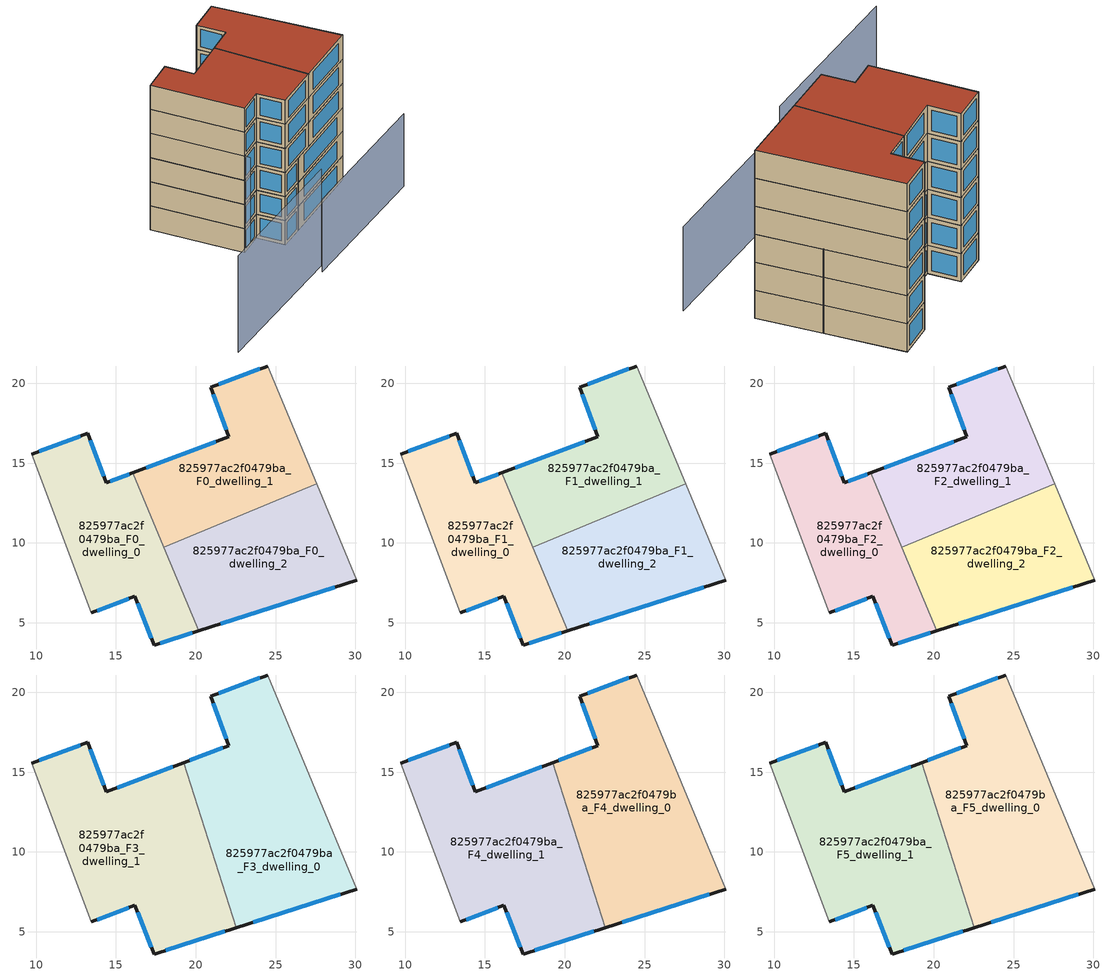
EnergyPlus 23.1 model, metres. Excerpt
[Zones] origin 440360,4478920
825977ac2f0479ba_F0_dwelling_0
 floor ground (EU_floor_Construction): 20.17,4.49 16.06,14.39 14.4,13.76 13.23,16.86 9.71,15.55 13.45,5.61 16.18,6.64 17.39,3.6 z0
 wall outside (EU_wall_Construction): 9.71,15.55 13.23,16.86 14.4,13.76 16.06,14.39 / 20.17,4.49 17.39,3.6 16.18,6.64 13.45,5.61 z0:3
 wall adiabatic (EU_wall_Construction): 13.45,5.61 9.71,15.55 z0:3
 wall to 825977ac2f0479ba_F0_dwelling_2 (EU_wall_Construction): 18,9.73 20.17,4.49 z0:3
 wall to 825977ac2f0479ba_F0_dwelling_1 (EU_wall_Construction): 16.06,14.39 18,9.73 z0:3
 window (EU_Window_Construction): 17.22,4.02 16.35,6.22 / 15.8,6.5 13.83,5.75 / 10.2,15.73 12.75,16.68 / 13.4,16.43 14.23,14.19 / 14.63,13.85 15.83,14.3 / 19.79,4.37 17.78,3.73 z0.42:2.58
825977ac2f0479ba_F0_dwelling_1
 floor ground (EU_floor_Construction): 27.58,13.71 24.51,21.08 20.93,19.76 22.08,16.66 16.06,14.39 18,9.73 z0
 wall outside (EU_wall_Construction): 16.06,14.39 22.08,16.66 20.93,19.76 24.51,21.08 z0:3
 wall adiabatic (EU_wall_Construction): 24.51,21.08 27.58,13.71 z0:3
 wall to 825977ac2f0479ba_F0_dwelling_2 (EU_wall_Construction): 27.58,13.71 18,9.73 z0:3
 window (EU_Window_Construction): 21.92,17.09 21.09,19.33 / 21.43,19.94 24.01,20.9 / 16.9,14.71 21.24,16.35 z0.42:2.58
825977ac2f0479ba_F0_dwelling_2
 floor ground (EU_floor_Construction): 30.09,7.67 27.58,13.71 18,9.73 20.17,4.49 z0
 wall outside (EU_wall_Construction): 30.09,7.67 20.17,4.49 z0:3
 wall adiabatic (EU_wall_Construction): 27.58,13.71 30.09,7.67 z0:3
 window (EU_Window_Construction): 28.72,7.23 21.55,4.93 z0.42:2.58
825977ac2f0479ba_F1_dwelling_0
 floor to 825977ac2f0479ba_F0_dwelling_0 (EU_floor_Construction): 20.17,4.49 16.06,14.39 14.4,13.76 13.23,16.86 9.71,15.55 13.45,5.61 16.18,6.64 17.39,3.6 z3
 wall outside (EU_wall_Construction): 9.71,15.55 13.23,16.86 14.4,13.76 16.06,14.39 / 20.17,4.49 17.39,3.6 16.18,6.64 13.45,5.61 z3:6
 wall adiabatic (EU_wall_Construction): 13.45,5.61 9.71,15.55 z3:6
 wall to 825977ac2f0479ba_F1_dwelling_2 (EU_wall_Construction): 18,9.73 20.17,4.49 z3:6
 wall to 825977ac2f0479ba_F1_dwelling_1 (EU_wall_Construction): 16.06,14.39 18,9.73 z3:6
 window (EU_Window_Construction): 17.22,4.02 16.35,6.22 / 15.8,6.5 13.83,5.75 / 10.2,15.73 12.75,16.68 / 13.4,16.43 14.23,14.19 / 14.63,13.85 15.83,14.3 / 19.79,4.37 17.78,3.73 z3.42:5.58
825977ac2f0479ba_F1_dwelling_1
 floor to 825977ac2f0479ba_F0_dwelling_1 (EU_floor_Construction): 27.58,13.71 24.51,21.08 20.93,19.76 22.08,16.66 16.06,14.39 18,9.73 z3
 wall outside (EU_wall_Construction): 16.06,14.39 22.08,16.66 20.93,19.76 24.51,21.08 z3:6
 wall adiabatic (EU_wall_Construction): 24.51,21.08 27.58,13.71 z3:6
 wall to 825977ac2f0479ba_F1_dwelling_2 (EU_wall_Construction): 27.58,13.71 18,9.73 z3:6
 window (EU_Window_Construction): 21.92,17.09 21.09,19.33 / 21.43,19.94 24.01,20.9 / 16.9,14.71 21.24,16.35 z3.42:5.58
825977ac2f0479ba_F1_dwelling_2
 floor to 825977ac2f0479ba_F0_dwelling_2 (EU_floor_Construction): 30.09,7.67 27.58,13.71 18,9.73 20.17,4.49 z3
 wall outside (EU_wall_Construction): 30.09,7.67 20.17,4.49 z3:6
 wall adiabatic (EU_wall_Construction): 27.58,13.71 30.09,7.67 z3:6
 window (EU_Window_Construction): 28.72,7.23 21.55,4.93 z3.42:5.58
825977ac2f0479ba_F2_dwelling_0
 floor to 825977ac2f0479ba_F1_dwelling_0 (EU_floor_Construction): 20.17,4.49 16.06,14.39 14.4,13.76 13.23,16.86 9.71,15.55 13.45,5.61 16.18,6.64 17.39,3.6 z6
 wall outside (EU_wall_Construction): 9.71,15.55 13.23,16.86 14.4,13.76 16.06,14.39 / 20.17,4.49 17.39,3.6 16.18,6.64 13.45,5.61 z6:9
 wall adiabatic (EU_wall_Construction): 13.45,5.61 9.71,15.55 z6:9
 wall to 825977ac2f0479ba_F2_dwelling_2 (EU_wall_Construction): 18,9.73 20.17,4.49 z6:9
 wall to 825977ac2f0479ba_F2_dwelling_1 (EU_wall_Construction): 16.06,14.39 18,9.73 z6:9
 window (EU_Window_Construction): 17.22,4.02 16.35,6.22 / 15.8,6.5 13.83,5.75 / 10.2,15.73 12.75,16.68 / 13.4,16.43 14.23,14.19 / 14.63,13.85 15.83,14.3 / 19.79,4.37 17.78,3.73 z6.42:8.58
825977ac2f0479ba_F2_dwelling_1
 floor to 825977ac2f0479ba_F1_dwelling_1 (EU_floor_Construction): 27.58,13.71 24.51,21.08 20.93,19.76 22.08,16.66 16.06,14.39 18,9.73 z6
 wall outside (EU_wall_Construction): 16.06,14.39 22.08,16.66 20.93,19.76 24.51,21.08 z6:9
 wall adiabatic (EU_wall_Construction): 24.51,21.08 27.58,13.71 z6:9
 wall to 825977ac2f0479ba_F2_dwelling_2 (EU_wall_Construction): 27.58,13.71 18,9.73 z6:9
 window (EU_Window_Construction): 21.92,17.09 21.09,19.33 / 21.43,19.94 24.01,20.9 / 16.9,14.71 21.24,16.35 z6.42:8.58
825977ac2f0479ba_F2_dwelling_2
 floor to 825977ac2f0479ba_F1_dwelling_2 (EU_floor_Construction): 30.09,7.67 27.58,13.71 18,9.73 20.17,4.49 z6
 wall outside (EU_wall_Construction): 30.09,7.67 20.17,4.49 z6:9
 wall adiabatic (EU_wall_Construction): 27.58,13.71 30.09,7.67 z6:9
 window (EU_Window_Construction): 28.72,7.23 21.55,4.93 z6.42:8.58
825977ac2f0479ba_F3_dwelling_0
 floor to 825977ac2f0479ba_F2_dwelling_1 (EU_floor_Construction): 27.58,13.71 24.51,21.08 20.93,19.76 22.08,16.66 19.24,15.59 20.75,10.87 z9
 floor to 825977ac2f0479ba_F2_dwelling_2 (EU_floor_Construction): 30.09,7.67 27.58,13.71 20.75,10.87 22.54,5.25 z9
 wall outside (EU_wall_Construction): 30.09,7.67 22.54,5.25 / 19.23,15.59 22.08,16.66 20.93,19.76 24.51,21.08 z9:12
 wall adiabatic (EU_wall_Construction): 24.51,21.08 30.09,7.67 z9:12
 wall to 825977ac2f0479ba_F3_dwelling_1 (EU_wall_Construction): 22.54,5.25 19.23,15.59 z9:12
 window (EU_Window_Construction): 29.05,7.34 23.59,5.59 / 19.63,15.74 21.68,16.51 / 21.92,17.09 21.09,19.33 / 21.43,19.94 24.01,20.9 z9.42:11.58
825977ac2f0479ba_F3_dwelling_1
 floor to 825977ac2f0479ba_F2_dwelling_0 (EU_floor_Construction): 20.17,4.49 16.06,14.39 14.4,13.76 13.23,16.86 9.71,15.55 13.45,5.61 16.18,6.64 17.39,3.6 z9
 floor to 825977ac2f0479ba_F2_dwelling_2 (EU_floor_Construction): 22.54,5.25 20.75,10.87 18,9.73 20.17,4.49 z9
 floor to 825977ac2f0479ba_F2_dwelling_1 (EU_floor_Construction): 20.75,10.87 19.24,15.59 16.06,14.39 18,9.73 z9
 wall outside (EU_wall_Construction): 9.71,15.55 13.23,16.86 14.4,13.76 19.23,15.59 / 22.54,5.25 17.39,3.6 16.18,6.64 13.45,5.61 z9:12
 wall adiabatic (EU_wall_Construction): 13.45,5.61 9.71,15.55 z9:12
 window (EU_Window_Construction): 17.22,4.02 16.35,6.22 / 15.8,6.5 13.83,5.75 / 10.2,15.73 12.75,16.68 / 13.4,16.43 14.23,14.19 / 15.07,14.01 18.56,15.34 / 21.83,5.02 18.11,3.83 z9.42:11.58
825977ac2f0479ba_F4_dwelling_0
 floor to 825977ac2f0479ba_F3_dwelling_0 (EU_floor_Construction): 30.09,7.67 24.51,21.08 20.93,19.76 22.08,16.66 19.23,15.59 22.54,5.25 z12
 wall outside (EU_wall_Construction): 30.09,7.67 22.54,5.25 / 19.23,15.59 22.08,16.66 20.93,19.76 24.51,21.08 z12:15
 wall adiabatic (EU_wall_Construction): 24.51,21.08 30.09,7.67 z12:15
 wall to 825977ac2f0479ba_F4_dwelling_1 (EU_wall_Construction): 22.54,5.25 19.23,15.59 z12:15
 window (EU_Window_Construction): 29.05,7.34 23.59,5.59 / 19.63,15.74 21.68,16.51 / 21.92,17.09 21.09,19.33 / 21.43,19.94 24.01,20.9 z12.42:14.58
825977ac2f0479ba_F4_dwelling_1
 floor to 825977ac2f0479ba_F3_dwelling_1 (EU_floor_Construction): 22.54,5.25 19.23,15.59 14.4,13.76 13.23,16.86 9.71,15.55 13.45,5.61 16.18,6.64 17.39,3.6 z12
 wall outside (EU_wall_Construction): 9.71,15.55 13.23,16.86 14.4,13.76 19.23,15.59 / 22.54,5.25 17.39,3.6 16.18,6.64 13.45,5.61 z12:15
 wall adiabatic (EU_wall_Construction): 13.45,5.61 9.71,15.55 z12:15
 window (EU_Window_Construction): 17.22,4.02 16.35,6.22 / 15.8,6.5 13.83,5.75 / 10.2,15.73 12.75,16.68 / 13.4,16.43 14.23,14.19 / 15.07,14.01 18.56,15.34 / 21.83,5.02 18.11,3.83 z12.42:14.58
825977ac2f0479ba_F5_dwelling_0
 floor to 825977ac2f0479ba_F4_dwelling_0 (EU_floor_Construction): 30.09,7.67 24.51,21.08 20.93,19.76 22.08,16.66 19.23,15.59 22.54,5.25 z15
 wall outside (EU_wall_Construction): 30.09,7.67 22.54,5.25 / 19.23,15.59 22.08,16.66 20.93,19.76 24.51,21.08 z15:18
 wall adiabatic (EU_wall_Construction): 24.51,21.08 30.09,7.67 z15:18
 wall to 825977ac2f0479ba_F5_dwelling_1 (EU_wall_Construction): 22.54,5.25 19.23,15.59 z15:18
 window (EU_Window_Construction): 29.05,7.34 23.59,5.59 / 19.63,15.74 21.68,16.51 / 21.92,17.09 21.09,19.33 / 21.43,19.94 24.01,20.9 z15.42:17.58
 roof outside (EU_roof_Construction): 24.51,21.08 30.09,7.67 22.54,5.25 19.23,15.59 22.08,16.66 20.93,19.76 z18
825977ac2f0479ba_F5_dwelling_1
 floor to 825977ac2f0479ba_F4_dwelling_1 (EU_floor_Construction): 22.54,5.25 19.23,15.59 14.4,13.76 13.23,16.86 9.71,15.55 13.45,5.61 16.18,6.64 17.39,3.6 z15
 wall outside (EU_wall_Construction): 9.71,15.55 13.23,16.86 14.4,13.76 19.23,15.59 / 22.54,5.25 17.39,3.6 16.18,6.64 13.45,5.61 z15:18
 wall adiabatic (EU_wall_Construction): 13.45,5.61 9.71,15.55 z15:18
 window (EU_Window_Construction): 17.22,4.02 16.35,6.22 / 15.8,6.5 13.83,5.75 / 10.2,15.73 12.75,16.68 / 13.4,16.43 14.23,14.19 / 15.07,14.01 18.56,15.34 / 21.83,5.02 18.11,3.83 z15.42:17.58
 roof outside (EU_roof_Construction): 19.23,15.59 22.54,5.25 17.39,3.6 16.18,6.64 13.45,5.61 9.71,15.55 13.23,16.86 14.4,13.76 z18
shading: -0.06,-6.5 17.22,-1.65 / 11.46,15.91 13.67,5.02 z0:12; 16.53,-2.47 33.63,2.34 z0:9
[Building]
EU S2 Campaign: North Axis=0; Terrain=City; Solar Distribution=FullExterior
[Site:Location]
Madrid: Latitude=40.5; Longitude=-3.5; Time Zone=1; Elevation=609
[SizingPeriod:WeatherFileDays]
AnnualSizingPeriod: Begin Month=1; Begin Day of Month=1; End Month=12; End Day of Month=31; Day of Week for Start Day=Monday; Use Weather File Daylight Saving Period=No; Use Weather File Rain and Snow Indicators=No
[MATERIAL]
EU_InternalMass_Material: Roughness=MediumRough; Thickness=0.1; Conductivity=1; Density=1800; Specific Heat=900; Thermal Absorptance=0.9; Solar Absorptance=0.7; Visible Absorptance=0.7
[MATERIAL:NOMASS] Roughness=MediumRough; Thermal Absorptance=0.9; Solar Absorptance=0.7; Visible Absorptance=0.7
Name | Thermal Resistance
EU_wall_NoMass | 1.60022
EU_roof_NoMass | 1.57597
EU_floor_NoMass | 0.470652
[WINDOWMATERIAL:SIMPLEGLAZINGSYSTEM]
EU_Window_SimpleGlazing: UFactor=3.28802; Solar Heat Gain Coefficient=0.85; Visible Transmittance=0.85
[CONSTRUCTION]
EU_wall_Construction: EU_wall_NoMass
EU_roof_Construction: EU_roof_NoMass
EU_floor_Construction: EU_floor_NoMass
EU_InternalMass_Construction: EU_InternalMass_Material
EU_Window_Construction: EU_Window_SimpleGlazing
[ZONE] Type=1; Multiplier=1; Ceiling Height=autocalculate; Floor Area=autocalculate; Part of Total Floor Area=Yes
Name | Volume
825977ac2f0479ba_F0_dwelling_0 | 190.106
825977ac2f0479ba_F1_dwelling_0; 825977ac2f0479ba_F2_dwelling_0 | 190.107
825977ac2f0479ba_F3_dwelling_0 | 285.172
825977ac2f0479ba_F4_dwelling_0; 825977ac2f0479ba_F5_dwelling_0 | 285.185
825977ac2f0479ba_F0_dwelling_1; 825977ac2f0479ba_F1_dwelling_1; 825977ac2f0479ba_F2_dwelling_1 | 190.12
825977ac2f0479ba_F3_dwelling_1 | 285.183
825977ac2f0479ba_F4_dwelling_1; 825977ac2f0479ba_F5_dwelling_1 | 285.197
825977ac2f0479ba_F0_dwelling_2 | 190.129
825977ac2f0479ba_F1_dwelling_2; 825977ac2f0479ba_F2_dwelling_2 | 190.13
[INTERNALMASS] Construction=EU_InternalMass_Construction
Name | Zone or ZoneList | Surface Area
825977ac2f0479ba_F0_dwelling_0_EU_InternalMass | 825977ac2f0479ba_F0_dwelling_0 | 63.3725
825977ac2f0479ba_F0_dwelling_1_EU_InternalMass | 825977ac2f0479ba_F0_dwelling_1 | 63.3738
825977ac2f0479ba_F0_dwelling_2_EU_InternalMass | 825977ac2f0479ba_F0_dwelling_2 | 63.3745
825977ac2f0479ba_F1_dwelling_0_EU_InternalMass | 825977ac2f0479ba_F1_dwelling_0 | 63.3725
825977ac2f0479ba_F1_dwelling_1_EU_InternalMass | 825977ac2f0479ba_F1_dwelling_1 | 63.3738
825977ac2f0479ba_F1_dwelling_2_EU_InternalMass | 825977ac2f0479ba_F1_dwelling_2 | 63.3745
825977ac2f0479ba_F2_dwelling_0_EU_InternalMass | 825977ac2f0479ba_F2_dwelling_0 | 63.3725
825977ac2f0479ba_F2_dwelling_1_EU_InternalMass | 825977ac2f0479ba_F2_dwelling_1 | 63.3738
825977ac2f0479ba_F2_dwelling_2_EU_InternalMass | 825977ac2f0479ba_F2_dwelling_2 | 63.3745
825977ac2f0479ba_F3_dwelling_0_EU_InternalMass | 825977ac2f0479ba_F3_dwelling_0 | 95.0616
825977ac2f0479ba_F3_dwelling_1_EU_InternalMass | 825977ac2f0479ba_F3_dwelling_1 | 95.0656
825977ac2f0479ba_F4_dwelling_0_EU_InternalMass | 825977ac2f0479ba_F4_dwelling_0 | 95.0616
825977ac2f0479ba_F4_dwelling_1_EU_InternalMass | 825977ac2f0479ba_F4_dwelling_1 | 95.0656
825977ac2f0479ba_F5_dwelling_0_EU_InternalMass | 825977ac2f0479ba_F5_dwelling_0 | 95.0616
825977ac2f0479ba_F5_dwelling_1_EU_InternalMass | 825977ac2f0479ba_F5_dwelling_1 | 95.0656
[OTHEREQUIPMENT] Fuel Type=Electricity; Design Level Calculation Method=Watts/Area; Power per Zone Floor Area=1; Fraction Latent=0; Fraction Radiant=0; Fraction Lost=0; Carbon Dioxide Generation Rate=0; EndUse Subcategory=EU_Step8_InternalGains
Name | Zone or ZoneList or Space or SpaceList | Schedule
EU_Step8_InternalGain_825977ac2f0479ba_F0_dwelling_0_f000 | 825977ac2f0479ba_F0_dwelling_0 | EU_Step8_GainSchedule_825977ac2f0479ba_F0_dwelling_0_f000
EU_Step8_InternalGain_825977ac2f0479ba_F0_dwelling_1_f000 | 825977ac2f0479ba_F0_dwelling_1 | EU_Step8_GainSchedule_825977ac2f0479ba_F0_dwelling_1_f000
EU_Step8_InternalGain_825977ac2f0479ba_F0_dwelling_2_f000 | 825977ac2f0479ba_F0_dwelling_2 | EU_Step8_GainSchedule_825977ac2f0479ba_F0_dwelling_2_f000
EU_Step8_InternalGain_825977ac2f0479ba_F1_dwelling_0_f000 | 825977ac2f0479ba_F1_dwelling_0 | EU_Step8_GainSchedule_825977ac2f0479ba_F1_dwelling_0_f000
EU_Step8_InternalGain_825977ac2f0479ba_F1_dwelling_1_f000 | 825977ac2f0479ba_F1_dwelling_1 | EU_Step8_GainSchedule_825977ac2f0479ba_F1_dwelling_1_f000
EU_Step8_InternalGain_825977ac2f0479ba_F1_dwelling_2_f000 | 825977ac2f0479ba_F1_dwelling_2 | EU_Step8_GainSchedule_825977ac2f0479ba_F1_dwelling_2_f000
EU_Step8_InternalGain_825977ac2f0479ba_F2_dwelling_0_f000 | 825977ac2f0479ba_F2_dwelling_0 | EU_Step8_GainSchedule_825977ac2f0479ba_F2_dwelling_0_f000
EU_Step8_InternalGain_825977ac2f0479ba_F2_dwelling_1_f000 | 825977ac2f0479ba_F2_dwelling_1 | EU_Step8_GainSchedule_825977ac2f0479ba_F2_dwelling_1_f000
EU_Step8_InternalGain_825977ac2f0479ba_F2_dwelling_2_f000 | 825977ac2f0479ba_F2_dwelling_2 | EU_Step8_GainSchedule_825977ac2f0479ba_F2_dwelling_2_f000
EU_Step8_InternalGain_825977ac2f0479ba_F3_dwelling_0_f000 | 825977ac2f0479ba_F3_dwelling_0 | EU_Step8_GainSchedule_825977ac2f0479ba_F3_dwelling_0_f000
EU_Step8_InternalGain_825977ac2f0479ba_F3_dwelling_1_f000 | 825977ac2f0479ba_F3_dwelling_1 | EU_Step8_GainSchedule_825977ac2f0479ba_F3_dwelling_1_f000
EU_Step8_InternalGain_825977ac2f0479ba_F4_dwelling_0_f000 | 825977ac2f0479ba_F4_dwelling_0 | EU_Step8_GainSchedule_825977ac2f0479ba_F4_dwelling_0_f000
EU_Step8_InternalGain_825977ac2f0479ba_F4_dwelling_1_f000 | 825977ac2f0479ba_F4_dwelling_1 | EU_Step8_GainSchedule_825977ac2f0479ba_F4_dwelling_1_f000
EU_Step8_InternalGain_825977ac2f0479ba_F5_dwelling_0_f000 | 825977ac2f0479ba_F5_dwelling_0 | EU_Step8_GainSchedule_825977ac2f0479ba_F5_dwelling_0_f000
EU_Step8_InternalGain_825977ac2f0479ba_F5_dwelling_1_f000 | 825977ac2f0479ba_F5_dwelling_1 | EU_Step8_GainSchedule_825977ac2f0479ba_F5_dwelling_1_f000
[ZONEVENTILATION:DESIGNFLOWRATE] Schedule=EU_AlwaysOn; Design Flow Rate Calculation Method=AirChanges/Hour; Air Changes per Hour=0.480704; Ventilation Type=Natural; Fan Pressure Rise=0; Fan Total Efficiency=1; Constant Term Coefficient=1; Temperature Term Coefficient=0; Velocity Term Coefficient=0; Velocity Squared Term Coefficient=0; Minimum Indoor Temperature=-100; Maximum Indoor Temperature=100; Delta Temperature=-100; Minimum Outdoor Temperature=-100; Maximum Outdoor Temperature=100; Maximum Wind Speed=40
Name | Zone or ZoneList or Space or SpaceList
EU_ConstantAir_825977ac2f0479ba_F0_dwelling_0 | 825977ac2f0479ba_F0_dwelling_0
EU_ConstantAir_825977ac2f0479ba_F0_dwelling_1 | 825977ac2f0479ba_F0_dwelling_1
EU_ConstantAir_825977ac2f0479ba_F0_dwelling_2 | 825977ac2f0479ba_F0_dwelling_2
EU_ConstantAir_825977ac2f0479ba_F1_dwelling_0 | 825977ac2f0479ba_F1_dwelling_0
EU_ConstantAir_825977ac2f0479ba_F1_dwelling_1 | 825977ac2f0479ba_F1_dwelling_1
EU_ConstantAir_825977ac2f0479ba_F1_dwelling_2 | 825977ac2f0479ba_F1_dwelling_2
EU_ConstantAir_825977ac2f0479ba_F2_dwelling_0 | 825977ac2f0479ba_F2_dwelling_0
EU_ConstantAir_825977ac2f0479ba_F2_dwelling_1 | 825977ac2f0479ba_F2_dwelling_1
EU_ConstantAir_825977ac2f0479ba_F2_dwelling_2 | 825977ac2f0479ba_F2_dwelling_2
EU_ConstantAir_825977ac2f0479ba_F3_dwelling_0 | 825977ac2f0479ba_F3_dwelling_0
EU_ConstantAir_825977ac2f0479ba_F3_dwelling_1 | 825977ac2f0479ba_F3_dwelling_1
EU_ConstantAir_825977ac2f0479ba_F4_dwelling_0 | 825977ac2f0479ba_F4_dwelling_0
EU_ConstantAir_825977ac2f0479ba_F4_dwelling_1 | 825977ac2f0479ba_F4_dwelling_1
EU_ConstantAir_825977ac2f0479ba_F5_dwelling_0 | 825977ac2f0479ba_F5_dwelling_0
EU_ConstantAir_825977ac2f0479ba_F5_dwelling_1 | 825977ac2f0479ba_F5_dwelling_1
[HVACTEMPLATE:THERMOSTAT] Constant Heating Setpoint=20; Constant Cooling Setpoint=50
EU_HeatOnly_825977ac2f0479ba_F0_dwelling_0; EU_HeatOnly_825977ac2f0479ba_F0_dwelling_1; EU_HeatOnly_825977ac2f0479ba_F0_dwelling_2; EU_HeatOnly_825977ac2f0479ba_F1_dwelling_0; EU_HeatOnly_825977ac2f0479ba_F1_dwelling_1; EU_HeatOnly_825977ac2f0479ba_F1_dwelling_2; EU_HeatOnly_825977ac2f0479ba_F2_dwelling_0; EU_HeatOnly_825977ac2f0479ba_F2_dwelling_1; EU_HeatOnly_825977ac2f0479ba_F2_dwelling_2; EU_HeatOnly_825977ac2f0479ba_F3_dwelling_0; EU_HeatOnly_825977ac2f0479ba_F3_dwelling_1; EU_HeatOnly_825977ac2f0479ba_F4_dwelling_0; EU_HeatOnly_825977ac2f0479ba_F4_dwelling_1; EU_HeatOnly_825977ac2f0479ba_F5_dwelling_0; EU_HeatOnly_825977ac2f0479ba_F5_dwelling_1
[HVACTEMPLATE:ZONE:IDEALLOADSAIRSYSTEM] System Availability Schedule=EU_AlwaysOn; Maximum Heating Supply Air Temperature=50; Minimum Cooling Supply Air Temperature=13; Maximum Heating Supply Air Humidity Ratio=0.0156; Minimum Cooling Supply Air Humidity Ratio=0.0077; Heating Limit=NoLimit; Cooling Limit=NoLimit; Heating Availability Schedule=EU_AlwaysOn; Cooling Availability Schedule=EU_CoolingOff; Dehumidification Control Type=ConstantSensibleHeatRatio; Cooling Sensible Heat Ratio=0.7; Dehumidification Setpoint=60; Humidification Control Type=None; Humidification Setpoint=30; Outdoor Air Method=None; Outdoor Air Flow Rate per Person=0.00944; Outdoor Air Flow Rate per Zone Floor Area=0; Outdoor Air Flow Rate per Zone=0; Demand Controlled Ventilation Type=None; Outdoor Air Economizer Type=NoEconomizer; Heat Recovery Type=None; Sensible Heat Recovery Effectiveness=0.7; Latent Heat Recovery Effectiveness=0.65
Name | Template Thermostat
825977ac2f0479ba_F0_dwelling_0 | EU_HeatOnly_825977ac2f0479ba_F0_dwelling_0
825977ac2f0479ba_F0_dwelling_1 | EU_HeatOnly_825977ac2f0479ba_F0_dwelling_1
825977ac2f0479ba_F0_dwelling_2 | EU_HeatOnly_825977ac2f0479ba_F0_dwelling_2
825977ac2f0479ba_F1_dwelling_0 | EU_HeatOnly_825977ac2f0479ba_F1_dwelling_0
825977ac2f0479ba_F1_dwelling_1 | EU_HeatOnly_825977ac2f0479ba_F1_dwelling_1
825977ac2f0479ba_F1_dwelling_2 | EU_HeatOnly_825977ac2f0479ba_F1_dwelling_2
825977ac2f0479ba_F2_dwelling_0 | EU_HeatOnly_825977ac2f0479ba_F2_dwelling_0
825977ac2f0479ba_F2_dwelling_1 | EU_HeatOnly_825977ac2f0479ba_F2_dwelling_1
825977ac2f0479ba_F2_dwelling_2 | EU_HeatOnly_825977ac2f0479ba_F2_dwelling_2
825977ac2f0479ba_F3_dwelling_0 | EU_HeatOnly_825977ac2f0479ba_F3_dwelling_0
825977ac2f0479ba_F3_dwelling_1 | EU_HeatOnly_825977ac2f0479ba_F3_dwelling_1
825977ac2f0479ba_F4_dwelling_0 | EU_HeatOnly_825977ac2f0479ba_F4_dwelling_0
825977ac2f0479ba_F4_dwelling_1 | EU_HeatOnly_825977ac2f0479ba_F4_dwelling_1
825977ac2f0479ba_F5_dwelling_0 | EU_HeatOnly_825977ac2f0479ba_F5_dwelling_0
825977ac2f0479ba_F5_dwelling_1 | EU_HeatOnly_825977ac2f0479ba_F5_dwelling_1
[SIZING:ZONE] Zone Cooling Design Supply Air Temperature Input Method=SupplyAirTemperature; Zone Cooling Design Supply Air Temperature=13; Zone Heating Design Supply Air Temperature Input Method=SupplyAirTemperature; Zone Heating Design Supply Air Temperature=50; Zone Cooling Design Supply Air Humidity Ratio=0.008; Zone Heating Design Supply Air Humidity Ratio=0.008; Cooling Design Air Flow Method=DesignDay; Cooling Design Air Flow Rate=0; Cooling Minimum Air Flow per Zone Floor Area=0.000762; Cooling Minimum Air Flow=0; Cooling Minimum Air Flow Fraction=0.2; Heating Design Air Flow Method=DesignDay; Heating Design Air Flow Rate=0; Heating Maximum Air Flow per Zone Floor Area=0.002032; Heating Maximum Air Flow=0.141576; Heating Maximum Air Flow Fraction=0.3; Account for Dedicated Outdoor Air System=No; Dedicated Outdoor Air System Control Strategy=NeutralSupplyAir; Dedicated Outdoor Air Low Setpoint Temperature for Design=autosize; Dedicated Outdoor Air High Setpoint Temperature for Design=autosize; Zone Load Sizing Method=Sensible Load Only No Latent Load; Zone Latent Cooling Design Supply Air Humidity Ratio Input Method=HumidityRatioDifference; Zone Cooling Design Supply Air Humidity Ratio Difference=0.005; Zone Latent Heating Design Supply Air Humidity Ratio Input Method=HumidityRatioDifference; Zone Humidification Design Supply Air Humidity Ratio Difference=0.005
825977ac2f0479ba_F0_dwelling_0; 825977ac2f0479ba_F0_dwelling_1; 825977ac2f0479ba_F0_dwelling_2; 825977ac2f0479ba_F1_dwelling_0; 825977ac2f0479ba_F1_dwelling_1; 825977ac2f0479ba_F1_dwelling_2; 825977ac2f0479ba_F2_dwelling_0; 825977ac2f0479ba_F2_dwelling_1; 825977ac2f0479ba_F2_dwelling_2; 825977ac2f0479ba_F3_dwelling_0; 825977ac2f0479ba_F3_dwelling_1; 825977ac2f0479ba_F4_dwelling_0; 825977ac2f0479ba_F4_dwelling_1; 825977ac2f0479ba_F5_dwelling_0; 825977ac2f0479ba_F5_dwelling_1
[SCHEDULE:CONSTANT]
Name | Hourly Value
EU_AlwaysOn | 1
EU_CoolingOff | 0
[SCHEDULE:FILE] Column Number=1; Rows to Skip at Top=0; Number of Hours of Data=8760; Column Separator=Comma; Interpolate to Timestep=No; Minutes per Item=60; Adjust Schedule for Daylight Savings=Yes
Name | File
EU_Step8_GainSchedule_825977ac2f0479ba_F0_dwelling_0_f000 | ../../schedules/825977ac2f0479ba/825977ac2f0479ba_F0_dwelling_0_f000_gain.csv
EU_Step8_GainSchedule_825977ac2f0479ba_F0_dwelling_1_f000 | ../../schedules/825977ac2f0479ba/825977ac2f0479ba_F0_dwelling_1_f000_gain.csv
EU_Step8_GainSchedule_825977ac2f0479ba_F0_dwelling_2_f000 | ../../schedules/825977ac2f0479ba/825977ac2f0479ba_F0_dwelling_2_f000_gain.csv
EU_Step8_GainSchedule_825977ac2f0479ba_F1_dwelling_0_f000 | ../../schedules/825977ac2f0479ba/825977ac2f0479ba_F1_dwelling_0_f000_gain.csv
EU_Step8_GainSchedule_825977ac2f0479ba_F1_dwelling_1_f000 | ../../schedules/825977ac2f0479ba/825977ac2f0479ba_F1_dwelling_1_f000_gain.csv
EU_Step8_GainSchedule_825977ac2f0479ba_F1_dwelling_2_f000 | ../../schedules/825977ac2f0479ba/825977ac2f0479ba_F1_dwelling_2_f000_gain.csv
EU_Step8_GainSchedule_825977ac2f0479ba_F2_dwelling_0_f000 | ../../schedules/825977ac2f0479ba/825977ac2f0479ba_F2_dwelling_0_f000_gain.csv
EU_Step8_GainSchedule_825977ac2f0479ba_F2_dwelling_1_f000 | ../../schedules/825977ac2f0479ba/825977ac2f0479ba_F2_dwelling_1_f000_gain.csv
EU_Step8_GainSchedule_825977ac2f0479ba_F2_dwelling_2_f000 | ../../schedules/825977ac2f0479ba/825977ac2f0479ba_F2_dwelling_2_f000_gain.csv
EU_Step8_GainSchedule_825977ac2f0479ba_F3_dwelling_0_f000 | ../../schedules/825977ac2f0479ba/825977ac2f0479ba_F3_dwelling_0_f000_gain.csv
EU_Step8_GainSchedule_825977ac2f0479ba_F3_dwelling_1_f000 | ../../schedules/825977ac2f0479ba/825977ac2f0479ba_F3_dwelling_1_f000_gain.csv
EU_Step8_GainSchedule_825977ac2f0479ba_F4_dwelling_0_f000 | ../../schedules/825977ac2f0479ba/825977ac2f0479ba_F4_dwelling_0_f000_gain.csv
EU_Step8_GainSchedule_825977ac2f0479ba_F4_dwelling_1_f000 | ../../schedules/825977ac2f0479ba/825977ac2f0479ba_F4_dwelling_1_f000_gain.csv
EU_Step8_GainSchedule_825977ac2f0479ba_F5_dwelling_0_f000 | ../../schedules/825977ac2f0479ba/825977ac2f0479ba_F5_dwelling_0_f000_gain.csv
EU_Step8_GainSchedule_825977ac2f0479ba_F5_dwelling_1_f000 | ../../schedules/825977ac2f0479ba/825977ac2f0479ba_F5_dwelling_1_f000_gain.csv
